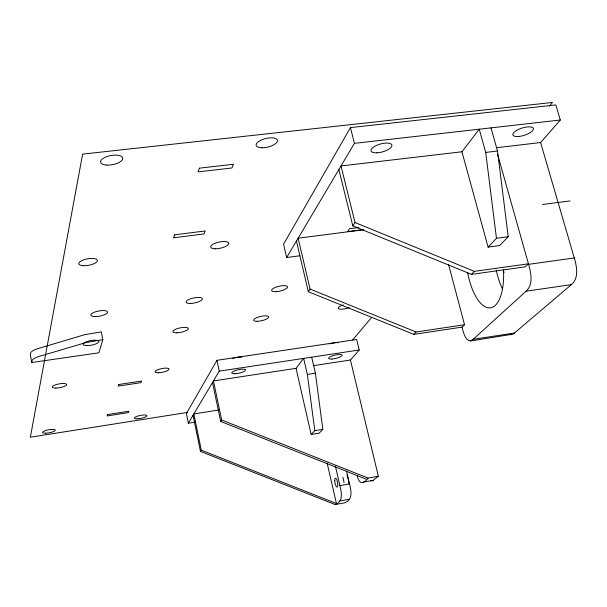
<?xml version="1.0" encoding="UTF-8"?>
<svg xmlns="http://www.w3.org/2000/svg" width="607" height="607" viewBox="0 0 607 607"><rect width="100%" height="100%" fill="white"/><g stroke="black" fill="none" stroke-linecap="round" stroke-linejoin="round"><path stroke-width="0.91" d="M31.701 362.523L31.951 360.907A13.786 3.908 -9.9 0 1 39.812 356.233L85.974 342.568L102.811 339.685L101.323 331.87L84.517 334.738L38.438 348.448A13.764 3.976 -9.9 0 0 30.6 353.168L30.35 354.807L31.701 362.523L98.85 352.796L102.811 339.685M313.25 365.702L350.444 360.019L359.215 349.989L356.666 339.472L216.942 360.315L186.379 413.587L188.345 423.216L194.877 422.176M496.663 147.698L540.602 142.546L560.314 120.011L555.83 104.92L350.444 127.614L283.568 244.181L286.663 257.535L299.797 255.79M188.345 423.216L219.248 371.15L216.942 360.315M286.663 257.535L354.412 143.366L350.444 127.614M346.521 471.032L349.541 483.931C351.15 490.722 353.251 499.698 344.601 502.862L335.14 504.546L200.469 451.411L201.304 450.174L193.845 413.951L219.059 409.96M366.598 479.302L220.698 421.463L221.676 420.006L213.429 380.953L296.034 368.328L303.652 358.388L307.354 374.428L314.813 430.629L311.163 434.491L296.034 368.328M448.497 264.257L464.537 324.745L462.026 327.135L413.777 334.366L308.333 291.709L310.101 289.099L298.128 238.217L363.73 229.734M355.042 222.549L474.378 271.352L528.439 263.795L525.252 266.83L471.464 274.372L352.804 225.872L355.042 222.549L341.013 165.954L461.942 151.773L479.227 129.208L485.714 152.418L496.465 238.301L488.111 247.14L461.942 151.773M352.659 339.928L371.545 317.484M549.411 106.073L552.453 102.454L82.62 154.117L30.35 437.207L187.7 412.403M413.777 334.366L416.061 331.991L464.537 324.745M471.464 274.372L474.378 271.352M311.679 357.174L315.405 373.191L322.833 429.308L319.1 433.186L311.163 434.491M490.987 127.872L497.52 151.029L508.211 236.722L499.698 245.569L488.111 247.14M462.026 327.135C463.133 331.87 466.351 345.019 473.194 339.305L526.102 291.201C533.53 284.402 530.966 272.892 528.591 264.349L497.528 154.155M470.349 341.005L513.165 334.116L571.354 284.645C579.146 278.143 576.825 266.458 574.283 257.952L540.602 142.546M335.14 504.546C343.653 501.428 341.483 492.262 339.912 485.615L335.421 466.229M357.257 475.934C359.124 483.392 362.349 485.433 368.123 478.081L378.358 476.29L350.444 360.019M370.513 480.623L372.341 480.934L378.358 476.29M339.541 501.018L349.101 499.318M339.912 485.615L349.541 483.931M363.039 482.163L373.153 480.387M314.813 430.629L322.833 429.308M307.354 374.428L315.405 373.191M473.194 339.305L514.637 332.993M219.248 371.15L359.215 349.989M526.102 291.201L571.354 284.645M528.591 264.349L574.283 257.952M496.465 238.301L508.211 236.722M358.866 227.496L349.549 228.695L347.568 231.631L362.409 229.712M542.491 204.498L570.087 200.94M485.714 152.418L497.52 151.029M354.412 143.366L560.314 120.011M511.602 334.715L509.933 334.465M201.304 450.174L336.437 503.514L327.127 463.126M221.676 420.006L368.123 478.081M310.101 289.099L416.061 331.991M338.873 169.558L352.804 225.872M296.444 241.055L308.333 291.709M212.488 382.539L220.698 421.463M193.041 415.294L200.469 451.411M329.738 343.911A6.958 1.775 -13.3 0 1 338.038 342.674M232.785 358.388A7.072 1.844 -12.2 0 1 241.806 357.174M349.253 307.582A7.625 2.124 -13.6 0 1 338.789 308.895A7.625 2.124 -13.6 0 1 343.289 304.942M342.78 477.231A9.158 2.671 79.7 0 1 344.032 482.603M346.885 474.97A9.151 2.694 79.7 0 1 348.888 483.551M502.679 289.38A43.56 18.984 82.6 0 1 496.223 270.077M503.507 270.1A43.795 18.187 82.6 0 1 489.94 307.893A43.795 18.187 82.6 0 1 467.61 272.513M504 272.49A27.338 11.912 82.6 0 1 503.34 270.29M107.629 414.535L107.113 415.932L128.274 412.631L128.866 411.227L107.629 414.535M118.835 384.481L118.228 386.098L140.968 382.668L141.659 381.037L118.835 384.481M174.596 234.818L173.488 237.8L203.967 233.945L205.227 230.956L174.596 234.818M199.43 168.169L198.041 171.895L231.904 167.987L233.483 164.269L199.43 168.169M106.855 165.089A11.252 4.636 -10.6 0 0 122.743 158.048A11.252 4.636 -10.6 0 0 105.436 157.183A11.252 4.636 -10.6 0 0 106.855 165.089M262.027 147.789A10.941 4.393 -13.6 0 0 277.46 140.376A10.941 4.393 -13.6 0 0 260.904 140.232A10.941 4.393 -13.6 0 0 262.027 147.789M83.379 265.699A9.492 3.278 -10.3 0 0 97.431 260.593A9.492 3.278 -10.3 0 0 83.402 259.94A9.492 3.278 -10.3 0 0 83.379 265.699M215.174 248.771A9.234 3.141 -12.3 0 0 228.748 243.384A9.234 3.141 -12.3 0 0 215.189 243.217A9.234 3.141 -12.3 0 0 215.174 248.771M158.753 372.766A7.17 1.889 -11.4 0 0 169.057 369.056A7.17 1.889 -11.4 0 0 158.252 369.534A7.17 1.889 -11.4 0 0 158.753 372.766M55.927 388.101A7.352 1.942 -10.2 0 0 66.671 384.542A7.352 1.942 -10.2 0 0 55.685 384.732A7.352 1.942 -10.2 0 0 55.927 388.101M45.821 433.193A6.563 1.54 -10.3 0 0 55.358 430.143A6.563 1.54 -10.3 0 0 45.51 430.545A6.563 1.54 -10.3 0 0 45.821 433.193M137.311 418.8A6.411 1.502 -11.2 0 0 146.947 415.757A6.411 1.502 -11.2 0 0 137.698 416.076A6.411 1.502 -11.2 0 0 137.311 418.8M190.287 303.462A8.323 2.549 -11.8 0 0 202.404 298.849A8.323 2.549 -11.8 0 0 190.037 299.008A8.323 2.549 -11.8 0 0 190.287 303.462M275.973 291.671A8.202 2.474 -13 0 0 287.597 286.861A8.202 2.474 -13 0 0 275.229 287.452A8.202 2.474 -13 0 0 275.973 291.671M176.948 332.795A7.838 2.253 -11.6 0 0 188.284 328.569A7.838 2.253 -11.6 0 0 176.576 328.88A7.838 2.253 -11.6 0 0 176.948 332.795M257.231 321.285A7.716 2.193 -12.6 0 0 268.734 317.082A7.716 2.193 -12.6 0 0 257.611 317.324A7.716 2.193 -12.6 0 0 257.231 321.285M94.95 316.566A8.498 2.625 -10.5 0 0 107.56 312.18A8.498 2.625 -10.5 0 0 95.079 311.93A8.498 2.625 -10.5 0 0 94.95 316.566M87.074 345.588A7.997 2.322 -10.5 0 0 98.903 341.559A7.997 2.322 -10.5 0 0 87.112 341.498A7.997 2.322 -10.5 0 0 87.074 345.588M334.76 480.471A4.53 1.305 79.8 0 0 337.022 487.125A4.53 1.305 79.8 0 0 337.037 480.395A4.53 1.305 79.8 0 0 334.76 480.471M332.037 359.041A6.981 1.722 -13.3 0 0 342.151 355.247A6.981 1.722 -13.3 0 0 331.862 356.028A6.981 1.722 -13.3 0 0 332.037 359.041M235.144 373.722A7.087 1.783 -12.2 0 0 245.615 370.058A7.087 1.783 -12.2 0 0 235.288 370.536A7.087 1.783 -12.2 0 0 235.144 373.722M376.909 152.82A10.85 4.074 -15.5 0 0 391.925 145.172A10.85 4.074 -15.5 0 0 375.49 145.892A10.85 4.074 -15.5 0 0 376.909 152.82M518.674 136.469A10.774 3.794 -17.5 0 0 533.424 128.57A10.774 3.794 -17.5 0 0 517.27 130.035A10.774 3.794 -17.5 0 0 518.674 136.469"/></g></svg>
